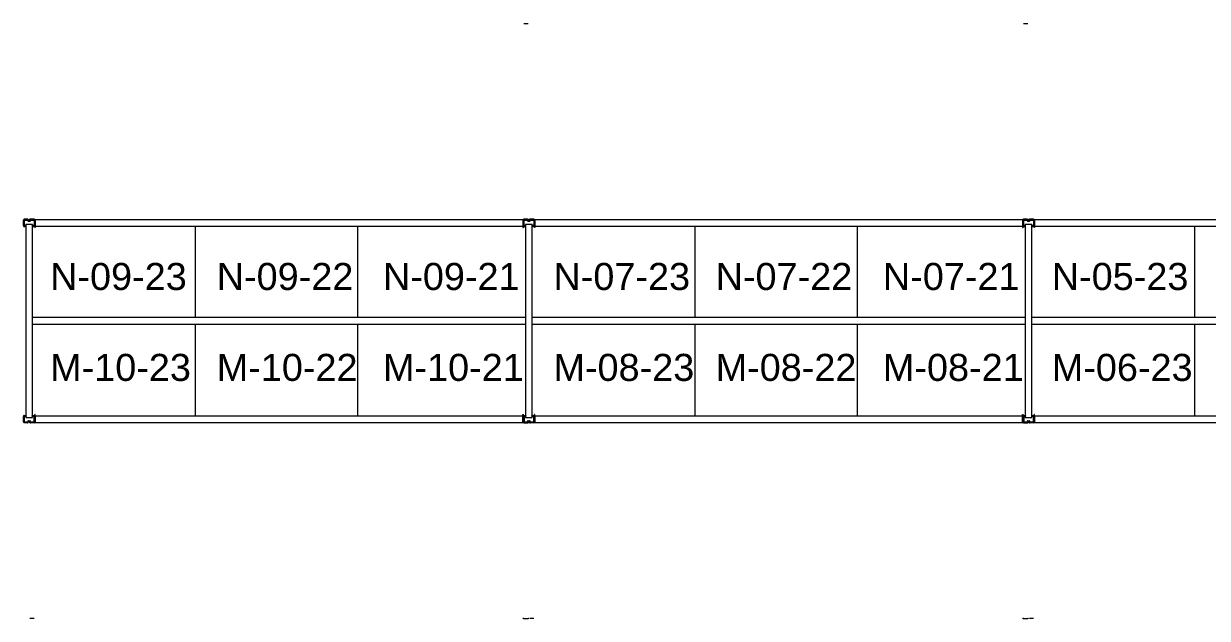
# Model space of a CAD drawing. Header units: inches. Extents: x 2743 to 10591, y -1604 to 5792.
# Drawn here: x 8297.3 to 8647, y 4872.1 to 5047.9 of the extents above; entities that cross this region are included whole.
import ezdxf

# ---------------------------------------------------------------- set-up
doc = ezdxf.new("R2010")
doc.units = ezdxf.units.IN
doc.header["$LTSCALE"] = 0.1875
doc.header["$MEASUREMENT"] = 0
for name, color, linetype, lineweight in [('22 Dimension', 7, 'Continuous', 5), ('32 Echelle', 160, 'Continuous', 15), ('33 Poutre', 30, 'Continuous', 15)]:
    doc.layers.add(name, color=color, linetype=linetype, lineweight=lineweight)
doc.styles.add('arial', font='')
doc.styles.get('arial').set_extended_font_data('Arial')

msp = doc.modelspace()

# ---------------------------------------------------------------- hatches: boundary and pattern name
at = {"layer": '32 Echelle'}
for points in [[(8297.89775, 4987.81503), (8297.89775, 4988.00253), (8297.71025, 4988.00253)], [(8299.89775, 4987.81503), (8299.89775, 4988.00253), (8300.08525, 4988.00253)], [(8445.52275, 4987.81503), (8445.52275, 4988.00253), (8445.33525, 4988.00253)], [(8445.52275, 4987.81503), (8445.52275, 4988.00253), (8445.33525, 4988.00253)], [(8447.52275, 4987.81503), (8447.52275, 4988.00253), (8447.71025, 4988.00253)], [(8447.52275, 4987.81503), (8447.52275, 4988.00253), (8447.71025, 4988.00253)], [(8593.14775, 4987.81503), (8593.14775, 4988.00253), (8592.96025, 4988.00253)], [(8593.14775, 4987.81503), (8593.14775, 4988.00253), (8592.96025, 4988.00253)], [(8595.14775, 4987.81503), (8595.14775, 4988.00253), (8595.33525, 4988.00253)], [(8595.14775, 4987.81503), (8595.14775, 4988.00253), (8595.33525, 4988.00253)], [(8297.89775, 4932.19003), (8297.89775, 4932.00253), (8297.71025, 4932.00253)], [(8299.89775, 4932.19003), (8299.89775, 4932.00253), (8300.08525, 4932.00253)], [(8445.52275, 4932.19003), (8445.52275, 4932.00253), (8445.33525, 4932.00253)], [(8445.52275, 4932.19003), (8445.52275, 4932.00253), (8445.33525, 4932.00253)], [(8447.52275, 4932.19003), (8447.52275, 4932.00253), (8447.71025, 4932.00253)], [(8447.52275, 4932.19003), (8447.52275, 4932.00253), (8447.71025, 4932.00253)], [(8593.14775, 4932.19003), (8593.14775, 4932.00253), (8592.96025, 4932.00253)], [(8593.14775, 4932.19003), (8593.14775, 4932.00253), (8592.96025, 4932.00253)], [(8595.14775, 4932.19003), (8595.14775, 4932.00253), (8595.33525, 4932.00253)], [(8595.14775, 4932.19003), (8595.14775, 4932.00253), (8595.33525, 4932.00253)]]:
    msp.add_hatch(color=256, dxfattribs=at).paths.add_polyline_path(points)

# ---------------------------------------------------------------- linework, layer by layer
at = {"layer": '22 Dimension'}
for p, q in [((8347.89775, 4988.00253), (8347.89775, 4961.00253)), ((8395.89775, 4988.00253), (8395.89775, 4961.00253)), ((8495.52275, 4988.00253), (8495.52275, 4961.00253)), ((8543.52275, 4988.00253), (8543.52275, 4961.00253)), ((8643.14775, 4988.00253), (8643.14775, 4961.00253)), ((8445.52275, 4961.00253), (8299.89775, 4961.00253)), ((8445.52275, 4959.00253), (8299.89775, 4959.00253)), ((8347.89775, 4959.00253), (8347.89775, 4932.00253)), ((8395.89775, 4959.00253), (8395.89775, 4932.00253)), ((8593.14775, 4961.00253), (8447.52275, 4961.00253)), ((8593.14775, 4959.00253), (8447.52275, 4959.00253)), ((8495.52275, 4959.00253), (8495.52275, 4932.00253)), ((8543.52275, 4959.00253), (8543.52275, 4932.00253)), ((8740.77275, 4961.00253), (8595.14775, 4961.00253)), ((8740.77275, 4959.00253), (8595.14775, 4959.00253)), ((8643.14775, 4959.00253), (8643.14775, 4932.00253))]:
    msp.add_line(p, q, dxfattribs=at)
at = {"layer": '32 Echelle', "linetype": 'Continuous', "lineweight": 25}
for p, q in [((8297.27279, 4989.81878), (8297.27279, 4988.18628)), ((8297.36279, 4988.18628), (8297.36279, 4989.81878)), ((8298.38538, 4990.00253), (8297.45654, 4990.00253)), ((8297.45654, 4989.91253), (8298.38538, 4989.91253)), ((8297.87279, 4988.09253), (8297.45654, 4988.09253)), ((8297.45654, 4988.00253), (8297.87279, 4988.00253)), ((8297.87279, 4988.00253), (8297.87279, 4988.09253)), ((8298.47504, 4989.84619), (8298.51895, 4989.70256)), ((8298.60502, 4989.72887), (8298.5611, 4989.8725)), ((8299.10083, 4989.66253), (8298.69467, 4989.66253)), ((8298.69467, 4989.57253), (8299.10083, 4989.57253)), ((8299.2344, 4989.8725), (8299.19049, 4989.72887)), ((8299.27656, 4989.70256), (8299.32047, 4989.84619)), ((8300.33896, 4990.00253), (8299.41012, 4990.00253)), ((8299.41012, 4989.91253), (8300.33896, 4989.91253)), ((8300.33896, 4988.09253), (8299.92271, 4988.09253)), ((8299.92271, 4988.09253), (8299.92271, 4988.00253)), ((8299.92271, 4988.00253), (8300.33896, 4988.00253)), ((8300.43271, 4989.81878), (8300.43271, 4988.18628)), ((8300.52271, 4988.18628), (8300.52271, 4989.81878)), ((8444.89779, 4989.81878), (8444.89779, 4988.18628)), ((8444.89779, 4989.81878), (8444.89779, 4988.18628)), ((8444.98779, 4988.18628), (8444.98779, 4989.81878)), ((8444.98779, 4988.18628), (8444.98779, 4989.81878)), ((8446.01038, 4990.00253), (8445.08154, 4990.00253)), ((8446.01038, 4990.00253), (8445.08154, 4990.00253)), ((8445.08154, 4989.91253), (8446.01038, 4989.91253)), ((8445.08154, 4989.91253), (8446.01038, 4989.91253)), ((8445.49779, 4988.09253), (8445.08154, 4988.09253)), ((8445.49779, 4988.09253), (8445.08154, 4988.09253)), ((8445.08154, 4988.00253), (8445.49779, 4988.00253)), ((8445.08154, 4988.00253), (8445.49779, 4988.00253)), ((8445.49779, 4988.00253), (8445.49779, 4988.09253)), ((8445.49779, 4988.00253), (8445.49779, 4988.09253)), ((8446.10004, 4989.84619), (8446.14395, 4989.70256)), ((8446.10004, 4989.84619), (8446.14395, 4989.70256)), ((8446.23002, 4989.72887), (8446.1861, 4989.8725)), ((8446.23002, 4989.72887), (8446.1861, 4989.8725)), ((8446.72583, 4989.66253), (8446.31967, 4989.66253)), ((8446.72583, 4989.66253), (8446.31967, 4989.66253)), ((8446.31967, 4989.57253), (8446.72583, 4989.57253)), ((8446.31967, 4989.57253), (8446.72583, 4989.57253)), ((8446.8594, 4989.8725), (8446.81549, 4989.72887)), ((8446.8594, 4989.8725), (8446.81549, 4989.72887)), ((8446.90156, 4989.70256), (8446.94547, 4989.84619)), ((8446.90156, 4989.70256), (8446.94547, 4989.84619)), ((8447.96396, 4990.00253), (8447.03512, 4990.00253)), ((8447.96396, 4990.00253), (8447.03512, 4990.00253)), ((8447.03512, 4989.91253), (8447.96396, 4989.91253)), ((8447.03512, 4989.91253), (8447.96396, 4989.91253)), ((8447.96396, 4988.09253), (8447.54771, 4988.09253)), ((8447.54771, 4988.09253), (8447.54771, 4988.00253)), ((8447.96396, 4988.09253), (8447.54771, 4988.09253)), ((8447.54771, 4988.09253), (8447.54771, 4988.00253)), ((8447.54771, 4988.00253), (8447.96396, 4988.00253)), ((8447.54771, 4988.00253), (8447.96396, 4988.00253)), ((8448.05771, 4989.81878), (8448.05771, 4988.18628)), ((8448.05771, 4989.81878), (8448.05771, 4988.18628)), ((8448.14771, 4988.18628), (8448.14771, 4989.81878)), ((8448.14771, 4988.18628), (8448.14771, 4989.81878)), ((8592.52279, 4989.81878), (8592.52279, 4988.18628)), ((8592.52279, 4989.81878), (8592.52279, 4988.18628)), ((8592.61279, 4988.18628), (8592.61279, 4989.81878)), ((8592.61279, 4988.18628), (8592.61279, 4989.81878)), ((8593.63538, 4990.00253), (8592.70654, 4990.00253)), ((8593.63538, 4990.00253), (8592.70654, 4990.00253)), ((8592.70654, 4989.91253), (8593.63538, 4989.91253)), ((8592.70654, 4989.91253), (8593.63538, 4989.91253)), ((8593.12279, 4988.09253), (8592.70654, 4988.09253)), ((8593.12279, 4988.09253), (8592.70654, 4988.09253)), ((8592.70654, 4988.00253), (8593.12279, 4988.00253)), ((8592.70654, 4988.00253), (8593.12279, 4988.00253)), ((8593.12279, 4988.00253), (8593.12279, 4988.09253)), ((8593.12279, 4988.00253), (8593.12279, 4988.09253)), ((8593.72504, 4989.84619), (8593.76895, 4989.70256)), ((8593.72504, 4989.84619), (8593.76895, 4989.70256)), ((8593.85502, 4989.72887), (8593.8111, 4989.8725)), ((8593.85502, 4989.72887), (8593.8111, 4989.8725)), ((8594.35083, 4989.66253), (8593.94467, 4989.66253)), ((8594.35083, 4989.66253), (8593.94467, 4989.66253)), ((8593.94467, 4989.57253), (8594.35083, 4989.57253)), ((8593.94467, 4989.57253), (8594.35083, 4989.57253)), ((8594.4844, 4989.8725), (8594.44049, 4989.72887)), ((8594.4844, 4989.8725), (8594.44049, 4989.72887)), ((8594.52656, 4989.70256), (8594.57047, 4989.84619)), ((8594.52656, 4989.70256), (8594.57047, 4989.84619)), ((8595.58896, 4990.00253), (8594.66012, 4990.00253)), ((8595.58896, 4990.00253), (8594.66012, 4990.00253)), ((8594.66012, 4989.91253), (8595.58896, 4989.91253)), ((8594.66012, 4989.91253), (8595.58896, 4989.91253)), ((8595.58896, 4988.09253), (8595.17271, 4988.09253)), ((8595.17271, 4988.09253), (8595.17271, 4988.00253)), ((8595.58896, 4988.09253), (8595.17271, 4988.09253)), ((8595.17271, 4988.09253), (8595.17271, 4988.00253)), ((8595.17271, 4988.00253), (8595.58896, 4988.00253)), ((8595.17271, 4988.00253), (8595.58896, 4988.00253)), ((8595.68271, 4989.81878), (8595.68271, 4988.18628)), ((8595.68271, 4989.81878), (8595.68271, 4988.18628)), ((8595.77271, 4988.18628), (8595.77271, 4989.81878)), ((8595.77271, 4988.18628), (8595.77271, 4989.81878)), ((8297.27279, 4930.18628), (8297.27279, 4931.81878)), ((8297.36279, 4931.81878), (8297.36279, 4930.18628)), ((8297.45654, 4932.00253), (8297.87279, 4932.00253)), ((8297.87279, 4931.91253), (8297.45654, 4931.91253)), ((8297.87279, 4932.00253), (8297.87279, 4931.91253)), ((8299.92271, 4932.00253), (8300.33896, 4932.00253)), ((8299.92271, 4931.91253), (8299.92271, 4932.00253)), ((8300.33896, 4931.91253), (8299.92271, 4931.91253)), ((8300.43271, 4930.18628), (8300.43271, 4931.81878)), ((8300.52271, 4931.81878), (8300.52271, 4930.18628)), ((8444.89779, 4930.18628), (8444.89779, 4931.81878)), ((8444.89779, 4930.18628), (8444.89779, 4931.81878)), ((8444.98779, 4931.81878), (8444.98779, 4930.18628)), ((8444.98779, 4931.81878), (8444.98779, 4930.18628)), ((8445.08154, 4932.00253), (8445.49779, 4932.00253)), ((8445.08154, 4932.00253), (8445.49779, 4932.00253)), ((8445.49779, 4931.91253), (8445.08154, 4931.91253)), ((8445.49779, 4931.91253), (8445.08154, 4931.91253)), ((8445.49779, 4932.00253), (8445.49779, 4931.91253)), ((8445.49779, 4932.00253), (8445.49779, 4931.91253)), ((8447.54771, 4932.00253), (8447.96396, 4932.00253)), ((8447.54771, 4931.91253), (8447.54771, 4932.00253)), ((8447.54771, 4932.00253), (8447.96396, 4932.00253)), ((8447.54771, 4931.91253), (8447.54771, 4932.00253)), ((8447.96396, 4931.91253), (8447.54771, 4931.91253)), ((8447.96396, 4931.91253), (8447.54771, 4931.91253)), ((8448.05771, 4930.18628), (8448.05771, 4931.81878)), ((8448.05771, 4930.18628), (8448.05771, 4931.81878)), ((8448.14771, 4931.81878), (8448.14771, 4930.18628)), ((8448.14771, 4931.81878), (8448.14771, 4930.18628)), ((8592.52279, 4930.18628), (8592.52279, 4931.81878)), ((8592.52279, 4930.18628), (8592.52279, 4931.81878)), ((8592.61279, 4931.81878), (8592.61279, 4930.18628)), ((8592.61279, 4931.81878), (8592.61279, 4930.18628)), ((8592.70654, 4932.00253), (8593.12279, 4932.00253)), ((8592.70654, 4932.00253), (8593.12279, 4932.00253)), ((8593.12279, 4931.91253), (8592.70654, 4931.91253)), ((8593.12279, 4931.91253), (8592.70654, 4931.91253)), ((8593.12279, 4932.00253), (8593.12279, 4931.91253)), ((8593.12279, 4932.00253), (8593.12279, 4931.91253)), ((8595.17271, 4932.00253), (8595.58896, 4932.00253)), ((8595.17271, 4931.91253), (8595.17271, 4932.00253)), ((8595.17271, 4932.00253), (8595.58896, 4932.00253)), ((8595.17271, 4931.91253), (8595.17271, 4932.00253)), ((8595.58896, 4931.91253), (8595.17271, 4931.91253)), ((8595.58896, 4931.91253), (8595.17271, 4931.91253)), ((8595.68271, 4930.18628), (8595.68271, 4931.81878)), ((8595.68271, 4930.18628), (8595.68271, 4931.81878)), ((8595.77271, 4931.81878), (8595.77271, 4930.18628)), ((8595.77271, 4931.81878), (8595.77271, 4930.18628)), ((8297.45654, 4930.09253), (8298.38538, 4930.09253)), ((8298.38538, 4930.00253), (8297.45654, 4930.00253)), ((8298.47504, 4930.15887), (8298.51895, 4930.3025)), ((8298.60502, 4930.27619), (8298.5611, 4930.13256)), ((8298.69467, 4930.43253), (8299.10083, 4930.43253)), ((8299.10083, 4930.34253), (8298.69467, 4930.34253)), ((8299.2344, 4930.13256), (8299.19049, 4930.27619)), ((8299.27656, 4930.3025), (8299.32047, 4930.15887)), ((8299.41012, 4930.09253), (8300.33896, 4930.09253)), ((8300.33896, 4930.00253), (8299.41012, 4930.00253)), ((8445.08154, 4930.09253), (8446.01038, 4930.09253)), ((8445.08154, 4930.09253), (8446.01038, 4930.09253)), ((8446.01038, 4930.00253), (8445.08154, 4930.00253)), ((8446.01038, 4930.00253), (8445.08154, 4930.00253)), ((8446.10004, 4930.15887), (8446.14395, 4930.3025)), ((8446.10004, 4930.15887), (8446.14395, 4930.3025)), ((8446.23002, 4930.27619), (8446.1861, 4930.13256)), ((8446.23002, 4930.27619), (8446.1861, 4930.13256)), ((8446.31967, 4930.43253), (8446.72583, 4930.43253)), ((8446.31967, 4930.43253), (8446.72583, 4930.43253)), ((8446.72583, 4930.34253), (8446.31967, 4930.34253)), ((8446.72583, 4930.34253), (8446.31967, 4930.34253)), ((8446.8594, 4930.13256), (8446.81549, 4930.27619)), ((8446.8594, 4930.13256), (8446.81549, 4930.27619)), ((8446.90156, 4930.3025), (8446.94547, 4930.15887)), ((8446.90156, 4930.3025), (8446.94547, 4930.15887)), ((8447.03512, 4930.09253), (8447.96396, 4930.09253)), ((8447.03512, 4930.09253), (8447.96396, 4930.09253)), ((8447.96396, 4930.00253), (8447.03512, 4930.00253)), ((8447.96396, 4930.00253), (8447.03512, 4930.00253)), ((8592.70654, 4930.09253), (8593.63538, 4930.09253)), ((8592.70654, 4930.09253), (8593.63538, 4930.09253)), ((8593.63538, 4930.00253), (8592.70654, 4930.00253)), ((8593.63538, 4930.00253), (8592.70654, 4930.00253)), ((8593.72504, 4930.15887), (8593.76895, 4930.3025)), ((8593.72504, 4930.15887), (8593.76895, 4930.3025)), ((8593.85502, 4930.27619), (8593.8111, 4930.13256)), ((8593.85502, 4930.27619), (8593.8111, 4930.13256)), ((8593.94467, 4930.43253), (8594.35083, 4930.43253)), ((8593.94467, 4930.43253), (8594.35083, 4930.43253)), ((8594.35083, 4930.34253), (8593.94467, 4930.34253)), ((8594.35083, 4930.34253), (8593.94467, 4930.34253)), ((8594.4844, 4930.13256), (8594.44049, 4930.27619)), ((8594.4844, 4930.13256), (8594.44049, 4930.27619)), ((8594.52656, 4930.3025), (8594.57047, 4930.15887)), ((8594.52656, 4930.3025), (8594.57047, 4930.15887)), ((8594.66012, 4930.09253), (8595.58896, 4930.09253)), ((8594.66012, 4930.09253), (8595.58896, 4930.09253)), ((8595.58896, 4930.00253), (8594.66012, 4930.00253)), ((8595.58896, 4930.00253), (8594.66012, 4930.00253))]:
    msp.add_line(p, q, dxfattribs=at)
at = {"layer": '32 Echelle'}
for p, q in [((8297.89775, 4988.00253), (8297.71025, 4988.00253)), ((8297.89775, 4987.81503), (8297.71025, 4988.00253)), ((8299.89775, 4988.50253), (8297.89775, 4988.50253)), ((8297.89775, 4988.50253), (8297.89775, 4931.50253)), ((8297.89775, 4987.81503), (8297.89775, 4988.00253)), ((8299.89775, 4931.50253), (8299.89775, 4988.50253)), ((8299.89775, 4988.00253), (8300.08525, 4988.00253)), ((8299.89775, 4987.81503), (8299.89775, 4988.00253)), ((8299.89775, 4987.81503), (8300.08525, 4988.00253)), ((8445.52275, 4988.00253), (8445.33525, 4988.00253)), ((8445.52275, 4987.81503), (8445.33525, 4988.00253)), ((8445.52275, 4988.00253), (8445.33525, 4988.00253)), ((8445.52275, 4987.81503), (8445.33525, 4988.00253)), ((8447.52275, 4988.50253), (8445.52275, 4988.50253)), ((8445.52275, 4988.50253), (8445.52275, 4931.50253)), ((8447.52275, 4988.50253), (8445.52275, 4988.50253)), ((8445.52275, 4988.50253), (8445.52275, 4931.50253)), ((8445.52275, 4987.81503), (8445.52275, 4988.00253)), ((8445.52275, 4987.81503), (8445.52275, 4988.00253)), ((8447.52275, 4931.50253), (8447.52275, 4988.50253)), ((8447.52275, 4987.81503), (8447.52275, 4988.50253)), ((8447.52275, 4988.00253), (8447.71025, 4988.00253)), ((8447.52275, 4987.81503), (8447.52275, 4988.00253)), ((8447.52275, 4987.81503), (8447.71025, 4988.00253)), ((8447.52275, 4988.00253), (8447.71025, 4988.00253)), ((8447.52275, 4987.81503), (8447.52275, 4988.00253)), ((8447.52275, 4987.81503), (8447.71025, 4988.00253)), ((8593.14775, 4988.00253), (8592.96025, 4988.00253)), ((8593.14775, 4987.81503), (8592.96025, 4988.00253)), ((8593.14775, 4988.00253), (8592.96025, 4988.00253)), ((8593.14775, 4987.81503), (8592.96025, 4988.00253)), ((8595.14775, 4988.50253), (8593.14775, 4988.50253)), ((8593.14775, 4988.50253), (8593.14775, 4931.50253)), ((8595.14775, 4988.50253), (8593.14775, 4988.50253)), ((8593.14775, 4988.50253), (8593.14775, 4931.50253)), ((8593.14775, 4987.81503), (8593.14775, 4988.00253)), ((8593.14775, 4987.81503), (8593.14775, 4988.00253)), ((8595.14775, 4931.50253), (8595.14775, 4988.50253)), ((8595.14775, 4931.50253), (8595.14775, 4988.50253)), ((8595.14775, 4988.00253), (8595.33525, 4988.00253)), ((8595.14775, 4987.81503), (8595.14775, 4988.00253)), ((8595.14775, 4987.81503), (8595.33525, 4988.00253)), ((8595.14775, 4988.00253), (8595.33525, 4988.00253)), ((8595.14775, 4987.81503), (8595.14775, 4988.00253)), ((8595.14775, 4987.81503), (8595.33525, 4988.00253)), ((8447.52275, 4931.50253), (8447.52275, 4961.00253)), ((8297.89775, 4932.19003), (8297.71025, 4932.00253)), ((8297.89775, 4932.00253), (8297.71025, 4932.00253)), ((8297.89775, 4932.19003), (8297.89775, 4932.00253)), ((8297.89775, 4931.50253), (8299.89775, 4931.50253)), ((8299.89775, 4932.19003), (8299.89775, 4932.00253)), ((8299.89775, 4932.19003), (8300.08525, 4932.00253)), ((8299.89775, 4932.00253), (8300.08525, 4932.00253)), ((8445.52275, 4932.19003), (8445.33525, 4932.00253)), ((8445.52275, 4932.19003), (8445.33525, 4932.00253)), ((8445.52275, 4932.00253), (8445.33525, 4932.00253)), ((8445.52275, 4932.00253), (8445.33525, 4932.00253)), ((8445.52275, 4932.19003), (8445.52275, 4932.00253)), ((8445.52275, 4932.19003), (8445.52275, 4932.00253)), ((8445.52275, 4931.50253), (8447.52275, 4931.50253)), ((8445.52275, 4931.50253), (8447.52275, 4931.50253)), ((8447.52275, 4932.19003), (8447.52275, 4932.00253)), ((8447.52275, 4932.19003), (8447.71025, 4932.00253)), ((8447.52275, 4932.19003), (8447.52275, 4932.00253)), ((8447.52275, 4932.19003), (8447.71025, 4932.00253)), ((8447.52275, 4932.00253), (8447.71025, 4932.00253)), ((8447.52275, 4932.00253), (8447.71025, 4932.00253)), ((8593.14775, 4932.19003), (8592.96025, 4932.00253)), ((8593.14775, 4932.19003), (8592.96025, 4932.00253)), ((8593.14775, 4932.00253), (8592.96025, 4932.00253)), ((8593.14775, 4932.00253), (8592.96025, 4932.00253)), ((8593.14775, 4932.19003), (8593.14775, 4932.00253)), ((8593.14775, 4932.19003), (8593.14775, 4932.00253)), ((8593.14775, 4931.50253), (8595.14775, 4931.50253)), ((8593.14775, 4931.50253), (8595.14775, 4931.50253)), ((8595.14775, 4932.19003), (8595.14775, 4932.00253)), ((8595.14775, 4932.19003), (8595.33525, 4932.00253)), ((8595.14775, 4932.19003), (8595.14775, 4932.00253)), ((8595.14775, 4932.19003), (8595.33525, 4932.00253)), ((8595.14775, 4932.00253), (8595.33525, 4932.00253)), ((8595.14775, 4932.00253), (8595.33525, 4932.00253))]:
    msp.add_line(p, q, dxfattribs=at)
at = {"layer": '32 Echelle', "linetype": 'Continuous', "lineweight": 25}
for centre, radius, start, end in [((8297.45654, 4989.81878), 0.18375, 90, 180), ((8297.45654, 4988.18628), 0.18375, 180, 270), ((8297.45654, 4989.81878), 0.09375, 90, 180), ((8297.45654, 4988.18628), 0.09375, 180, 270), ((8298.38538, 4989.81878), 0.18375, 17, 90), ((8298.38538, 4989.81878), 0.09375, 17, 90), ((8298.69467, 4989.75628), 0.18375, 197, 270), ((8298.69467, 4989.75628), 0.09375, 197, 270), ((8299.10083, 4989.75628), 0.09375, 270, 343), ((8299.10083, 4989.75628), 0.18375, 270, 343), ((8299.41012, 4989.81878), 0.18375, 90, 163), ((8299.41012, 4989.81878), 0.09375, 90, 163), ((8300.33896, 4989.81878), 0.18375, 0, 90), ((8300.33896, 4989.81878), 0.09375, 0, 90), ((8300.33896, 4988.18628), 0.09375, 270, 0), ((8300.33896, 4988.18628), 0.18375, 270, 0), ((8445.08154, 4989.81878), 0.18375, 90, 180), ((8445.08154, 4989.81878), 0.18375, 90, 180), ((8445.08154, 4988.18628), 0.18375, 180, 270), ((8445.08154, 4988.18628), 0.18375, 180, 270), ((8445.08154, 4989.81878), 0.09375, 90, 180), ((8445.08154, 4989.81878), 0.09375, 90, 180), ((8445.08154, 4988.18628), 0.09375, 180, 270), ((8445.08154, 4988.18628), 0.09375, 180, 270), ((8446.01038, 4989.81878), 0.18375, 17, 90), ((8446.01038, 4989.81878), 0.18375, 17, 90), ((8446.01038, 4989.81878), 0.09375, 17, 90), ((8446.01038, 4989.81878), 0.09375, 17, 90), ((8446.31967, 4989.75628), 0.18375, 197, 270), ((8446.31967, 4989.75628), 0.18375, 197, 270), ((8446.31967, 4989.75628), 0.09375, 197, 270), ((8446.31967, 4989.75628), 0.09375, 197, 270), ((8446.72583, 4989.75628), 0.09375, 270, 343), ((8446.72583, 4989.75628), 0.09375, 270, 343), ((8446.72583, 4989.75628), 0.18375, 270, 343), ((8446.72583, 4989.75628), 0.18375, 270, 343), ((8447.03512, 4989.81878), 0.18375, 90, 163), ((8447.03512, 4989.81878), 0.18375, 90, 163), ((8447.03512, 4989.81878), 0.09375, 90, 163), ((8447.03512, 4989.81878), 0.09375, 90, 163), ((8447.96396, 4989.81878), 0.18375, 0, 90), ((8447.96396, 4989.81878), 0.18375, 0, 90), ((8447.96396, 4989.81878), 0.09375, 0, 90), ((8447.96396, 4989.81878), 0.09375, 0, 90), ((8447.96396, 4988.18628), 0.09375, 270, 0), ((8447.96396, 4988.18628), 0.18375, 270, 0), ((8447.96396, 4988.18628), 0.09375, 270, 0), ((8447.96396, 4988.18628), 0.18375, 270, 0), ((8592.70654, 4989.81878), 0.18375, 90, 180), ((8592.70654, 4989.81878), 0.18375, 90, 180), ((8592.70654, 4988.18628), 0.18375, 180, 270), ((8592.70654, 4988.18628), 0.18375, 180, 270), ((8592.70654, 4989.81878), 0.09375, 90, 180), ((8592.70654, 4989.81878), 0.09375, 90, 180), ((8592.70654, 4988.18628), 0.09375, 180, 270), ((8592.70654, 4988.18628), 0.09375, 180, 270), ((8593.63538, 4989.81878), 0.18375, 17, 90), ((8593.63538, 4989.81878), 0.18375, 17, 90), ((8593.63538, 4989.81878), 0.09375, 17, 90), ((8593.63538, 4989.81878), 0.09375, 17, 90), ((8593.94467, 4989.75628), 0.18375, 197, 270), ((8593.94467, 4989.75628), 0.18375, 197, 270), ((8593.94467, 4989.75628), 0.09375, 197, 270), ((8593.94467, 4989.75628), 0.09375, 197, 270), ((8594.35083, 4989.75628), 0.09375, 270, 343), ((8594.35083, 4989.75628), 0.09375, 270, 343), ((8594.35083, 4989.75628), 0.18375, 270, 343), ((8594.35083, 4989.75628), 0.18375, 270, 343), ((8594.66012, 4989.81878), 0.18375, 90, 163), ((8594.66012, 4989.81878), 0.18375, 90, 163), ((8594.66012, 4989.81878), 0.09375, 90, 163), ((8594.66012, 4989.81878), 0.09375, 90, 163), ((8595.58896, 4989.81878), 0.18375, 0, 90), ((8595.58896, 4989.81878), 0.18375, 0, 90), ((8595.58896, 4989.81878), 0.09375, 0, 90), ((8595.58896, 4989.81878), 0.09375, 0, 90), ((8595.58896, 4988.18628), 0.09375, 270, 0), ((8595.58896, 4988.18628), 0.18375, 270, 0), ((8595.58896, 4988.18628), 0.09375, 270, 0), ((8595.58896, 4988.18628), 0.18375, 270, 0), ((8297.45654, 4931.81878), 0.18375, 90, 180), ((8297.45654, 4931.81878), 0.09375, 90, 180), ((8300.33896, 4931.81878), 0.18375, 0, 90), ((8300.33896, 4931.81878), 0.09375, 0, 90), ((8445.08154, 4931.81878), 0.18375, 90, 180), ((8445.08154, 4931.81878), 0.18375, 90, 180), ((8445.08154, 4931.81878), 0.09375, 90, 180), ((8445.08154, 4931.81878), 0.09375, 90, 180), ((8447.96396, 4931.81878), 0.18375, 0, 90), ((8447.96396, 4931.81878), 0.18375, 0, 90), ((8447.96396, 4931.81878), 0.09375, 0, 90), ((8447.96396, 4931.81878), 0.09375, 0, 90), ((8592.70654, 4931.81878), 0.18375, 90, 180), ((8592.70654, 4931.81878), 0.18375, 90, 180), ((8592.70654, 4931.81878), 0.09375, 90, 180), ((8592.70654, 4931.81878), 0.09375, 90, 180), ((8595.58896, 4931.81878), 0.18375, 0, 90), ((8595.58896, 4931.81878), 0.18375, 0, 90), ((8595.58896, 4931.81878), 0.09375, 0, 90), ((8595.58896, 4931.81878), 0.09375, 0, 90), ((8297.45654, 4930.18628), 0.18375, 180, 270), ((8297.45654, 4930.18628), 0.09375, 180, 270), ((8298.38538, 4930.18628), 0.09375, 270, 343), ((8298.38538, 4930.18628), 0.18375, 270, 343), ((8298.69467, 4930.24878), 0.18375, 90, 163), ((8298.69467, 4930.24878), 0.09375, 90, 163), ((8299.10083, 4930.24878), 0.18375, 17, 90), ((8299.10083, 4930.24878), 0.09375, 17, 90), ((8299.41012, 4930.18628), 0.18375, 197, 270), ((8299.41012, 4930.18628), 0.09375, 197, 270), ((8300.33896, 4930.18628), 0.09375, 270, 0), ((8300.33896, 4930.18628), 0.18375, 270, 0), ((8445.08154, 4930.18628), 0.18375, 180, 270), ((8445.08154, 4930.18628), 0.18375, 180, 270), ((8445.08154, 4930.18628), 0.09375, 180, 270), ((8445.08154, 4930.18628), 0.09375, 180, 270), ((8446.01038, 4930.18628), 0.09375, 270, 343), ((8446.01038, 4930.18628), 0.09375, 270, 343), ((8446.01038, 4930.18628), 0.18375, 270, 343), ((8446.01038, 4930.18628), 0.18375, 270, 343), ((8446.31967, 4930.24878), 0.18375, 90, 163), ((8446.31967, 4930.24878), 0.18375, 90, 163), ((8446.31967, 4930.24878), 0.09375, 90, 163), ((8446.31967, 4930.24878), 0.09375, 90, 163), ((8446.72583, 4930.24878), 0.18375, 17, 90), ((8446.72583, 4930.24878), 0.18375, 17, 90), ((8446.72583, 4930.24878), 0.09375, 17, 90), ((8446.72583, 4930.24878), 0.09375, 17, 90), ((8447.03512, 4930.18628), 0.18375, 197, 270), ((8447.03512, 4930.18628), 0.18375, 197, 270), ((8447.03512, 4930.18628), 0.09375, 197, 270), ((8447.03512, 4930.18628), 0.09375, 197, 270), ((8447.96396, 4930.18628), 0.09375, 270, 0), ((8447.96396, 4930.18628), 0.18375, 270, 0), ((8447.96396, 4930.18628), 0.09375, 270, 0), ((8447.96396, 4930.18628), 0.18375, 270, 0), ((8592.70654, 4930.18628), 0.18375, 180, 270), ((8592.70654, 4930.18628), 0.18375, 180, 270), ((8592.70654, 4930.18628), 0.09375, 180, 270), ((8592.70654, 4930.18628), 0.09375, 180, 270), ((8593.63538, 4930.18628), 0.09375, 270, 343), ((8593.63538, 4930.18628), 0.09375, 270, 343), ((8593.63538, 4930.18628), 0.18375, 270, 343), ((8593.63538, 4930.18628), 0.18375, 270, 343), ((8593.94467, 4930.24878), 0.18375, 90, 163), ((8593.94467, 4930.24878), 0.18375, 90, 163), ((8593.94467, 4930.24878), 0.09375, 90, 163), ((8593.94467, 4930.24878), 0.09375, 90, 163), ((8594.35083, 4930.24878), 0.18375, 17, 90), ((8594.35083, 4930.24878), 0.18375, 17, 90), ((8594.35083, 4930.24878), 0.09375, 17, 90), ((8594.35083, 4930.24878), 0.09375, 17, 90), ((8594.66012, 4930.18628), 0.18375, 197, 270), ((8594.66012, 4930.18628), 0.18375, 197, 270), ((8594.66012, 4930.18628), 0.09375, 197, 270), ((8594.66012, 4930.18628), 0.09375, 197, 270), ((8595.58896, 4930.18628), 0.09375, 270, 0), ((8595.58896, 4930.18628), 0.18375, 270, 0), ((8595.58896, 4930.18628), 0.09375, 270, 0), ((8595.58896, 4930.18628), 0.18375, 270, 0)]:
    msp.add_arc(centre, radius, start, end, dxfattribs=at)
at = {"layer": '33 Poutre'}
for p, q in [((8445.01675, 5047.88353), (8446.27875, 5047.88353)), ((8592.64175, 5047.88353), (8593.90375, 5047.88353)), ((8300.40375, 4990.12153), (8299.14175, 4990.12153)), ((8445.01675, 4990.12153), (8446.27875, 4990.12153)), ((8448.02875, 4990.12153), (8446.76675, 4990.12153)), ((8592.64175, 4990.12153), (8593.90375, 4990.12153)), ((8595.65375, 4990.12153), (8594.39175, 4990.12153)), ((8298.89775, 4989.66253), (8298.89775, 4989.87753)), ((8299.01675, 4989.66253), (8298.89775, 4989.66253)), ((8299.01675, 4989.66253), (8299.01675, 4989.87753)), ((8299.14175, 4990.00253), (8300.40375, 4990.00253)), ((8300.52875, 4989.87753), (8300.52875, 4987.62153)), ((8300.64775, 4987.62153), (8300.52875, 4987.62153)), ((8300.64775, 4990.00253), (8444.77275, 4990.00253)), ((8300.64775, 4990.00253), (8300.64775, 4988.00253)), ((8300.64775, 4989.87753), (8300.64775, 4987.62153)), ((8300.64775, 4988.00253), (8444.77275, 4988.00253)), ((8444.77275, 4990.00253), (8444.77275, 4988.00253)), ((8444.77275, 4989.87753), (8444.77275, 4987.62153)), ((8444.77275, 4987.62153), (8444.89175, 4987.62153)), ((8444.89175, 4989.87753), (8444.89175, 4987.62153)), ((8446.27875, 4990.00253), (8445.01675, 4990.00253)), ((8446.40375, 4989.66253), (8446.40375, 4989.87753)), ((8446.40375, 4989.66253), (8446.52275, 4989.66253)), ((8446.52275, 4989.66253), (8446.52275, 4989.87753)), ((8446.52275, 4989.66253), (8446.52275, 4989.87753)), ((8446.64175, 4989.66253), (8446.52275, 4989.66253)), ((8446.64175, 4989.66253), (8446.64175, 4989.87753)), ((8446.76675, 4990.00253), (8448.02875, 4990.00253)), ((8448.15375, 4989.87753), (8448.15375, 4987.62153)), ((8448.27275, 4987.62153), (8448.15375, 4987.62153)), ((8448.27275, 4990.00253), (8592.39775, 4990.00253)), ((8448.27275, 4990.00253), (8448.27275, 4988.00253)), ((8448.27275, 4989.87753), (8448.27275, 4987.62153)), ((8448.27275, 4988.00253), (8592.39775, 4988.00253)), ((8592.39775, 4990.00253), (8592.39775, 4988.00253)), ((8592.39775, 4989.87753), (8592.39775, 4987.62153)), ((8592.39775, 4987.62153), (8592.51675, 4987.62153)), ((8592.51675, 4989.87753), (8592.51675, 4987.62153)), ((8593.90375, 4990.00253), (8592.64175, 4990.00253)), ((8594.02875, 4989.66253), (8594.02875, 4989.87753)), ((8594.02875, 4989.66253), (8594.14775, 4989.66253)), ((8594.14775, 4989.66253), (8594.14775, 4989.87753)), ((8594.14775, 4989.66253), (8594.14775, 4989.87753)), ((8594.26675, 4989.66253), (8594.14775, 4989.66253)), ((8594.26675, 4989.66253), (8594.26675, 4989.87753)), ((8594.39175, 4990.00253), (8595.65375, 4990.00253)), ((8595.77875, 4989.87753), (8595.77875, 4987.62153)), ((8595.89775, 4987.62153), (8595.77875, 4987.62153)), ((8595.89775, 4990.00253), (8740.02275, 4990.00253)), ((8595.89775, 4990.00253), (8595.89775, 4988.00253)), ((8595.89775, 4989.87753), (8595.89775, 4987.62153)), ((8595.89775, 4988.00253), (8740.02275, 4988.00253)), ((8300.64775, 4932.38353), (8300.52875, 4932.38353)), ((8300.52875, 4930.12753), (8300.52875, 4932.38353)), ((8300.64775, 4930.12753), (8300.64775, 4932.38353)), ((8300.64775, 4932.00253), (8444.77275, 4932.00253)), ((8300.64775, 4930.00253), (8300.64775, 4932.00253)), ((8444.77275, 4930.12753), (8444.77275, 4932.38353)), ((8444.77275, 4932.38353), (8444.89175, 4932.38353)), ((8444.77275, 4930.00253), (8444.77275, 4932.00253)), ((8444.89175, 4930.12753), (8444.89175, 4932.38353)), ((8448.27275, 4932.38353), (8448.15375, 4932.38353)), ((8448.15375, 4930.12753), (8448.15375, 4932.38353)), ((8448.27275, 4930.12753), (8448.27275, 4932.38353)), ((8448.27275, 4932.00253), (8592.39775, 4932.00253)), ((8448.27275, 4930.00253), (8448.27275, 4932.00253)), ((8592.39775, 4930.12753), (8592.39775, 4932.38353)), ((8592.39775, 4932.38353), (8592.51675, 4932.38353)), ((8592.39775, 4930.00253), (8592.39775, 4932.00253)), ((8592.51675, 4930.12753), (8592.51675, 4932.38353)), ((8595.89775, 4932.38353), (8595.77875, 4932.38353)), ((8595.77875, 4930.12753), (8595.77875, 4932.38353)), ((8595.89775, 4930.12753), (8595.89775, 4932.38353)), ((8595.89775, 4932.00253), (8740.02275, 4932.00253)), ((8595.89775, 4930.00253), (8595.89775, 4932.00253)), ((8298.89775, 4930.34253), (8298.89775, 4930.12753)), ((8299.01675, 4930.34253), (8298.89775, 4930.34253)), ((8299.01675, 4930.34253), (8299.01675, 4930.12753)), ((8299.14175, 4930.00253), (8300.40375, 4930.00253)), ((8300.40375, 4929.88353), (8299.14175, 4929.88353)), ((8300.64775, 4930.00253), (8444.77275, 4930.00253)), ((8446.27875, 4930.00253), (8445.01675, 4930.00253)), ((8445.01675, 4929.88353), (8446.27875, 4929.88353)), ((8446.40375, 4930.34253), (8446.40375, 4930.12753)), ((8446.40375, 4930.34253), (8446.52275, 4930.34253)), ((8446.52275, 4930.34253), (8446.52275, 4930.12753)), ((8446.52275, 4930.34253), (8446.52275, 4930.12753)), ((8446.64175, 4930.34253), (8446.52275, 4930.34253)), ((8446.64175, 4930.34253), (8446.64175, 4930.12753)), ((8446.76675, 4930.00253), (8448.02875, 4930.00253)), ((8448.02875, 4929.88353), (8446.76675, 4929.88353)), ((8448.27275, 4930.00253), (8592.39775, 4930.00253)), ((8593.90375, 4930.00253), (8592.64175, 4930.00253)), ((8592.64175, 4929.88353), (8593.90375, 4929.88353)), ((8594.02875, 4930.34253), (8594.02875, 4930.12753)), ((8594.02875, 4930.34253), (8594.14775, 4930.34253)), ((8594.14775, 4930.34253), (8594.14775, 4930.12753)), ((8594.14775, 4930.34253), (8594.14775, 4930.12753)), ((8594.26675, 4930.34253), (8594.14775, 4930.34253)), ((8594.26675, 4930.34253), (8594.26675, 4930.12753)), ((8594.39175, 4930.00253), (8595.65375, 4930.00253)), ((8595.65375, 4929.88353), (8594.39175, 4929.88353)), ((8595.89775, 4930.00253), (8740.02275, 4930.00253)), ((8300.40375, 4872.12153), (8299.14175, 4872.12153)), ((8445.01675, 4872.12153), (8446.27875, 4872.12153)), ((8448.02875, 4872.12153), (8446.76675, 4872.12153)), ((8592.64175, 4872.12153), (8593.90375, 4872.12153)), ((8595.65375, 4872.12153), (8594.39175, 4872.12153))]:
    msp.add_line(p, q, dxfattribs=at)
for centre, radius, start, end in [((8299.14175, 4989.87753), 0.244, 90, 180), ((8300.40375, 4989.87753), 0.244, 0, 90), ((8445.01675, 4989.87753), 0.244, 90, 180), ((8446.27875, 4989.87753), 0.244, 0, 90), ((8446.76675, 4989.87753), 0.244, 90, 180), ((8448.02875, 4989.87753), 0.244, 0, 90), ((8592.64175, 4989.87753), 0.244, 90, 180), ((8593.90375, 4989.87753), 0.244, 0, 90), ((8594.39175, 4989.87753), 0.244, 90, 180), ((8595.65375, 4989.87753), 0.244, 0, 90), ((8299.14175, 4989.87753), 0.125, 90, 180), ((8300.40375, 4989.87753), 0.125, 0, 90), ((8445.01675, 4989.87753), 0.125, 90, 180), ((8446.27875, 4989.87753), 0.125, 0, 90), ((8446.76675, 4989.87753), 0.125, 90, 180), ((8448.02875, 4989.87753), 0.125, 0, 90), ((8592.64175, 4989.87753), 0.125, 90, 180), ((8593.90375, 4989.87753), 0.125, 0, 90), ((8594.39175, 4989.87753), 0.125, 90, 180), ((8595.65375, 4989.87753), 0.125, 0, 90), ((8299.14175, 4930.12753), 0.244, 180, 270), ((8299.14175, 4930.12753), 0.125, 180, 270), ((8300.40375, 4930.12753), 0.244, 270, 0), ((8300.40375, 4930.12753), 0.125, 270, 0), ((8445.01675, 4930.12753), 0.244, 180, 270), ((8445.01675, 4930.12753), 0.125, 180, 270), ((8446.27875, 4930.12753), 0.125, 270, 0), ((8446.27875, 4930.12753), 0.244, 270, 0), ((8446.76675, 4930.12753), 0.244, 180, 270), ((8446.76675, 4930.12753), 0.125, 180, 270), ((8448.02875, 4930.12753), 0.244, 270, 0), ((8448.02875, 4930.12753), 0.125, 270, 0), ((8592.64175, 4930.12753), 0.244, 180, 270), ((8592.64175, 4930.12753), 0.125, 180, 270), ((8593.90375, 4930.12753), 0.125, 270, 0), ((8593.90375, 4930.12753), 0.244, 270, 0), ((8594.39175, 4930.12753), 0.244, 180, 270), ((8594.39175, 4930.12753), 0.125, 180, 270), ((8595.65375, 4930.12753), 0.244, 270, 0), ((8595.65375, 4930.12753), 0.125, 270, 0), ((8445.01675, 4871.87753), 0.244, 90, 180), ((8446.27875, 4871.87753), 0.244, 0, 90), ((8592.64175, 4871.87753), 0.244, 90, 180), ((8593.90375, 4871.87753), 0.244, 0, 90)]:
    msp.add_arc(centre, radius, start, end, dxfattribs=at)

# ---------------------------------------------------------------- texts
at = {"layer": '22 Dimension', "char_height": 8, "attachment_point": 1, "style": 'arial'}
for s, insert in [('{\\fArial Unicode MS|b0|i0|c0|p2;\\C8;N-09-23}', (8305.07838, 4977.1601)), ('{\\fArial Unicode MS|b0|i0|c0|p2;\\C8;N-09-22}', (8354.30041, 4977.1601)), ('{\\fArial Unicode MS|b0|i0|c0|p2;\\C8;N-09-21}', (8403.4119, 4977.1601)), ('{\\fArial Unicode MS|b0|i0|c0|p2;\\C8;N-07-23}', (8453.78055, 4977.1601)), ('{\\fArial Unicode MS|b0|i0|c0|p2;\\C8;N-07-22}', (8501.69392, 4977.1601)), ('{\\fArial Unicode MS|b0|i0|c0|p2;\\C8;N-07-21}', (8551.11045, 4977.1601)), ('{\\fArial Unicode MS|b0|i0|c0|p2;\\C8;N-05-23}', (8601.00043, 4977.1601)), ('{\\fArial Unicode MS|b0|i0|c0|p2;\\C8;M-10-23}', (8305.07838, 4950.28756)), ('{\\fArial Unicode MS|b0|i0|c0|p2;\\C8;M-10-22}', (8354.30041, 4950.28756)), ('{\\fArial Unicode MS|b0|i0|c0|p2;\\C8;M-10-21}', (8403.4119, 4950.28756)), ('{\\fArial Unicode MS|b0|i0|c0|p2;\\C8;M-08-23}', (8453.78055, 4950.28756)), ('{\\fArial Unicode MS|b0|i0|c0|p2;\\C8;M-08-22}', (8501.69392, 4950.28756)), ('{\\fArial Unicode MS|b0|i0|c0|p2;\\C8;M-08-21}', (8551.11045, 4950.28756)), ('{\\fArial Unicode MS|b0|i0|c0|p2;\\C8;M-06-23}', (8601.00043, 4950.28756))]:
    msp.add_mtext_dynamic_manual_height_columns(s, width=68.8901007, gutter_width=5, heights=[0], dxfattribs=dict(at, insert=insert))

doc.saveas('drawing.dxf')
